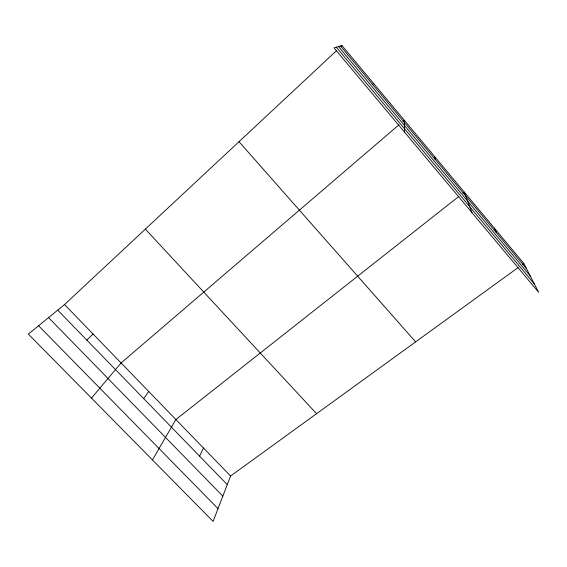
<?xml version="1.0" encoding="UTF-8"?>
<svg xmlns="http://www.w3.org/2000/svg" width="567" height="567" viewBox="0 0 567 567"><rect width="100%" height="100%" fill="white"/><g stroke="black" fill="none" stroke-linecap="round" stroke-linejoin="round"><path stroke-width="0.85" d="M518.167 267.546L230.592 476.018L213.1 521.42L28.35 334.091L64.532 304.557L336.238 50.952M199.591 456.13L203.461 448.001M372.732 84.582L373.44 83.264M152.445 459.922L175.89 419.537L458.816 196.444M143.699 398.622L148.71 391.471M91.485 398.105L121.097 362.958L398.998 124.775M86.836 340.108L93.038 333.991M340.71 46.77L341.986 45.58L523.83 263.442L538.65 292.31L333.991 47.848L341.986 45.58M402.974 121.373L404.299 120.232L404.455 132.012M462.927 193.198L464.302 192.121L471.971 212.668M522.42 264.47L523.83 263.442M38.577 325.749L218.019 508.634M48.542 317.612L222.838 496.139M57.706 310.135L227.275 484.615M64.532 304.557L230.592 476.018M145.358 229.118L316.57 413.69M239.012 141.7L415.625 341.88M340.505 45.998L526.594 268.829M338.492 46.572L530.329 276.101M336.288 47.196L534.419 284.067M494.346 228.118L496.458 232.739M434.584 156.513L435.321 159.54"/></g></svg>
